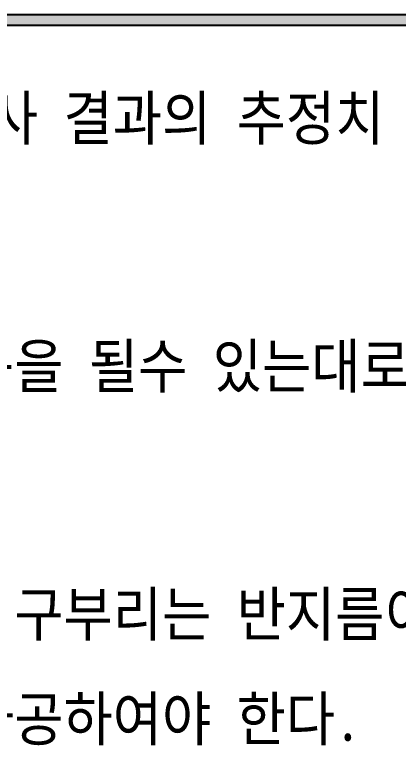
# Model space of a CAD drawing. Extents: x 66955 to 77886, y 5199 to 18578.
# Drawn here: x 69154 to 70597, y 15832 to 18578 of the extents above; entities that cross this region are included whole.
import ezdxf

# ---------------------------------------------------------------- set-up
doc = ezdxf.new("R2010")
doc.units = 0
doc.header["$MEASUREMENT"] = 0
doc.layers.get('0').update_dxf_attribs({"linetype": 'CONTINUOUS'})
doc.layers.add('TEXT', color=7, linetype='CONTINUOUS')
doc.styles.add('TEXT', font='DotumChe.ttf')

msp = doc.modelspace()

# ---------------------------------------------------------------- linework, layer by layer
for p, q in [((66955.329759, 18577.902108), (77885.782433, 18577.902108)), ((66955.329759, 18538.557591), (77885.782433, 18538.557591))]:
    msp.add_line(p, q)
at = {"color": 1}
msp.add_solid([(66955.329759, 18577.902108), (66955.329759, 18538.557591), (77885.782433, 18577.902108), (77885.782433, 18538.557591)], dxfattribs=at)

# ---------------------------------------------------------------- texts
at = {"layer": 'TEXT', "style": 'TEXT', "width": 0.9}
for s, p in [('지지력은 지반조사 결과의 추정치 이므로 시공지반의 지지력을 확인한 후 하부구조의 기초를', (67666.163058, 18106.958648)), ('인장 철근의 이음을 될수 있는대로 피해야 하며 인장철근에 이음이 필요한 경우에는 B급 이음을', (67666.163058, 17175.135599)), ('설계도에 철근의 구부리는 반지름이 명시되어 있지 않은 경우에는 도로교 설계기준의 규정에', (67666.163058, 16243.127889)), ('의하여 철근을 가공하여야 한다.', (67666.163058, 15849.682728))]:
    msp.add_text(s, height=163.935484, dxfattribs=at).set_placement(p)

doc.saveas('drawing.dxf')
